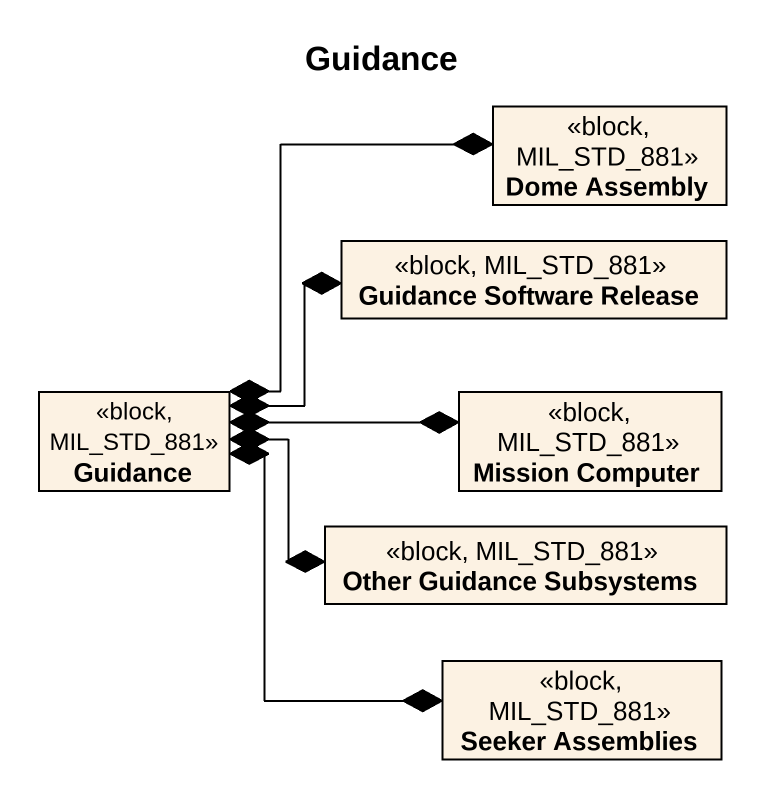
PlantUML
@startuml
title Guidance
hide circle
hide empty members
class "Dome Assembly" as Dome_Assembly <<block, MIL_STD_881>>
class "Guidance Software Release" as Guidance_Software_Release <<block, MIL_STD_881>>
class Guidance <<block, MIL_STD_881>>
class "Mission Computer" as Mission_Computer <<block, MIL_STD_881>>
class "Other Guidance Subsystems" as Other_Guidance_Subsystems <<block, MIL_STD_881>>
class "Seeker Assemblies" as Seeker_Assemblies <<block, MIL_STD_881>>
Guidance *-up-* Dome_Assembly
Guidance *-right-* Guidance_Software_Release
Guidance *-right-* Mission_Computer
Guidance *-right-* Other_Guidance_Subsystems
Guidance *--* Seeker_Assemblies
@enduml
